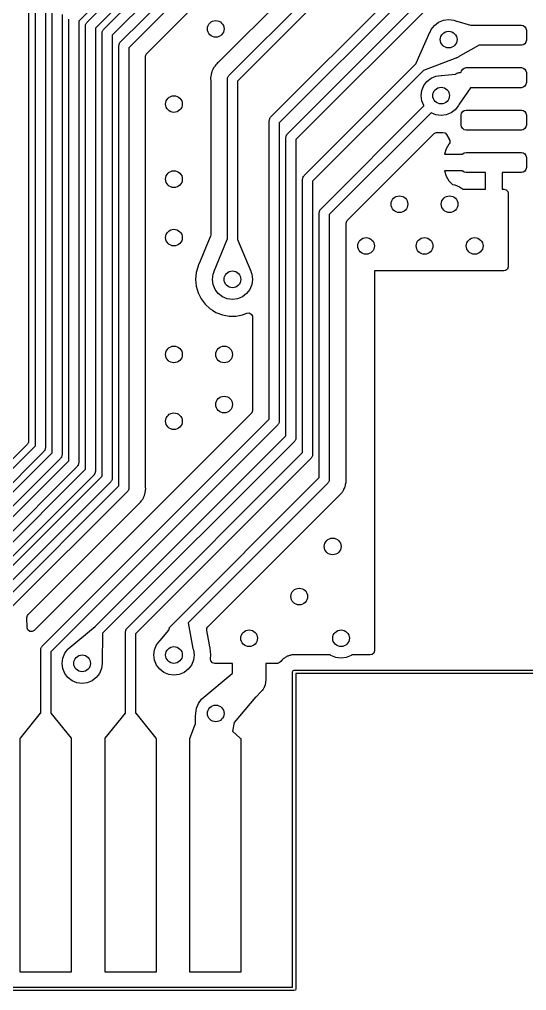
# Model space of a CAD drawing. Extents: x 90 to 175, y -109.5 to -35.9.
# Drawn here: x 131.37 to 146.55, y -109.55 to -80.47 of the extents above; entities that cross this region are included whole.
import ezdxf

# ---------------------------------------------------------------- set-up
doc = ezdxf.new("R2010")
doc.units = 0
doc.layers.add('BLACK', color=7, linetype='CONTINUOUS')

msp = doc.modelspace()

# ---------------------------------------------------------------- linework, layer by layer
at = {"layer": 'BLACK', "linetype": 'CONTINUOUS'}
for p, q in [((142.106066, -71.566854), (133.15, -80.52292)), ((133.393934, -80.561828), (142.35, -71.605762)), ((142.606066, -71.77396), (133.65, -80.730026)), ((133.893934, -80.768934), (143.1, -71.562868)), ((143.356066, -71.731066), (134.15, -80.937132)), ((134.393934, -81.143934), (143.318613, -72.219254)), ((143.53161, -72.430521), (134.65, -81.312132)), ((135.186814, -81.483131), (143.788716, -72.881228)), ((143.409337, -75.670715), (137.350483, -81.729569)), ((137.643934, -82.143934), (144.033934, -75.753934)), ((144.202132, -76.01), (137.9, -82.312132)), ((138.893934, -83.393934), (143.107475, -79.180392)), ((143.320862, -79.391269), (139.15, -83.562132)), ((139.393934, -83.893934), (143.723934, -79.563934)), ((131.65, -79.901602), (131.65, -93.092796)), ((143.892132, -79.82), (139.65, -84.062132)), ((131.85, -93.23777), (131.85, -80.046576)), ((132.15, -80.108708), (132.15, -93.299902)), ((132.35, -93.444876), (132.35, -80.253682)), ((132.65, -80.315814), (132.65, -93.507008)), ((132.85, -93.687868), (132.85, -80.460788)), ((133.15, -80.52292), (133.15, -93.75)), ((133.38406, -80.578929), (133.393934, -80.561828)), ((143.797887, -80.646964), (143.922151, -80.551613)), ((143.922151, -80.551613), (144.06686, -80.491673)), ((144.06686, -80.491673), (144.222151, -80.471228)), ((144.222151, -80.471228), (144.377442, -80.491673)), ((144.377442, -80.491673), (144.451824, -80.522482)), ((144.451824, -80.522482), (144.454088, -80.520226)), ((144.454088, -80.520226), (144.461798, -80.519803)), ((144.461798, -80.519803), (144.877399, -80.64)), ((133.35, -80.667894), (133.355111, -80.648819)), ((133.35, -93.937868), (133.35, -80.667894)), ((133.355111, -80.629071), (133.364984, -80.611968)), ((133.355111, -80.648819), (133.355111, -80.629071)), ((133.364984, -80.611968), (133.370096, -80.592894)), ((133.370096, -80.592894), (133.38406, -80.578929)), ((133.65, -80.730026), (133.65, -94)), ((133.855111, -80.836177), (133.864984, -80.819074)), ((133.855111, -80.855925), (133.855111, -80.836177)), ((133.864984, -80.819074), (133.870096, -80.8)), ((133.870096, -80.8), (133.88406, -80.786035)), ((133.88406, -80.786035), (133.893934, -80.768934)), ((143.253417, -81.780357), (143.663213, -80.852059)), ((143.663213, -80.852059), (143.669688, -80.845876)), ((143.669688, -80.845876), (143.671607, -80.845896)), ((143.671607, -80.845896), (143.702536, -80.771228)), ((143.702536, -80.771228), (143.797887, -80.646964)), ((144.877399, -80.64), (146.3975, -80.64)), ((146.3975, -80.64), (146.454903, -80.651418)), ((146.454903, -80.651418), (146.503566, -80.683934)), ((146.503566, -80.683934), (146.536082, -80.732597)), ((146.536082, -80.732597), (146.5475, -80.79)), ((146.5475, -80.79), (146.5475, -81.09)), ((133.85, -80.875), (133.855111, -80.855925)), ((133.85, -94.144974), (133.85, -80.875)), ((134.15, -80.937132), (134.15, -94.207106)), ((134.38406, -81.161035), (134.393934, -81.143934)), ((146.5475, -81.09), (146.536082, -81.147403)), ((134.35, -81.25), (134.355111, -81.230925)), ((134.35, -94.437868), (134.35, -81.25)), ((134.355111, -81.211177), (134.364984, -81.194074)), ((134.355111, -81.230925), (134.355111, -81.211177)), ((134.364984, -81.194074), (134.370096, -81.175)), ((134.370096, -81.175), (134.38406, -81.161035)), ((134.65, -81.312132), (134.65, -94.5)), ((145.131569, -81.24), (144.548175, -81.570873)), ((146.3975, -81.24), (145.131569, -81.24)), ((146.454903, -81.228582), (146.3975, -81.24)), ((146.503566, -81.196066), (146.454903, -81.228582)), ((146.536082, -81.147403), (146.503566, -81.196066)), ((135.1505, -81.570807), (135.170185, -81.503768)), ((135.1505, -94.466392), (135.1505, -81.570807)), ((135.170185, -81.503768), (135.186814, -81.483131)), ((144.440489, -81.629819), (143.469382, -81.997144)), ((144.440811, -81.629692), (144.440489, -81.629819)), ((144.447152, -81.62337), (144.440811, -81.629692)), ((144.447154, -81.621907), (144.447152, -81.62337)), ((144.45335, -81.61934), (144.447154, -81.621907)), ((144.454371, -81.620136), (144.45335, -81.61934)), ((144.463258, -81.619035), (144.454371, -81.620136)), ((144.48809, -81.604951), (144.463258, -81.619035)), ((144.522151, -81.590843), (144.48809, -81.604951)), ((144.548175, -81.570873), (144.522151, -81.590843)), ((137.140372, -82.008631), (137.135091, -82.029199)), ((137.163777, -81.966058), (137.140372, -82.00863)), ((137.140372, -82.00863), (137.140372, -82.008631)), ((137.166348, -81.960811), (137.163777, -81.966058)), ((137.185636, -81.916238), (137.166348, -81.960811)), ((137.18564, -81.916232), (137.185636, -81.916238)), ((137.198646, -81.899464), (137.18564, -81.916232)), ((137.209322, -81.883213), (137.198646, -81.899464)), ((137.219552, -81.864606), (137.209322, -81.883213)), ((137.252801, -81.829197), (137.219552, -81.864606)), ((137.256587, -81.824765), (137.252801, -81.829197)), ((137.261078, -81.818977), (137.256587, -81.824765)), ((137.261088, -81.818965), (137.261078, -81.818977)), ((137.271949, -81.808104), (137.261088, -81.818965)), ((137.282809, -81.797244), (137.271949, -81.808104)), ((137.307434, -81.771021), (137.282809, -81.797244)), ((137.332059, -81.744798), (137.307434, -81.771021)), ((137.338065, -81.73983), (137.332059, -81.744798)), ((137.350483, -81.729569), (137.33791, -81.739643)), ((137.33791, -81.739643), (137.338065, -81.73983)), ((139.893934, -85.143934), (143.252528, -81.785339)), ((143.46512, -81.997011), (140.15, -85.312132)), ((143.252421, -81.785079), (143.253417, -81.780357)), ((143.252528, -81.785339), (143.252421, -81.785079)), ((143.469382, -81.997144), (143.46512, -81.997011)), ((144.600862, -82.043093), (144.608918, -82.002597)), ((144.608918, -82.002597), (144.641434, -81.953934)), ((144.641434, -81.953934), (144.690097, -81.921418)), ((144.690097, -81.921418), (144.7475, -81.91)), ((144.7475, -81.91), (146.3975, -81.91)), ((146.3975, -81.91), (146.454903, -81.921418)), ((146.454903, -81.921418), (146.503566, -81.953934)), ((146.503566, -81.953934), (146.536082, -82.002597)), ((146.536082, -82.002597), (146.5475, -82.06)), ((137.095929, -82.221351), (137.094653, -82.229405)), ((137.094653, -82.229405), (137.097191, -82.256255)), ((137.097973, -82.208444), (137.095929, -82.221351)), ((137.097191, -82.256255), (137.099225, -82.277767)), ((137.0995, -82.189044), (137.097973, -82.208444)), ((137.099225, -82.277767), (137.0995, -82.283606)), ((137.111581, -82.12077), (137.0995, -82.167818)), ((137.0995, -82.167818), (137.0995, -82.189044)), ((137.0995, -82.283606), (137.0995, -86.912097)), ((137.112766, -82.115047), (137.111581, -82.12077)), ((137.120364, -82.067073), (137.112766, -82.115047)), ((137.128791, -82.047601), (137.120364, -82.067073)), ((137.135091, -82.029199), (137.128791, -82.047601)), ((137.6, -82.25), (137.605111, -82.230925)), ((137.6, -87.054212), (137.6, -82.25)), ((137.605111, -82.211177), (137.614984, -82.194074)), ((137.605111, -82.230925), (137.605111, -82.211177)), ((137.614984, -82.194074), (137.620096, -82.175)), ((137.620096, -82.175), (137.63406, -82.161035)), ((137.63406, -82.161035), (137.643934, -82.143934)), ((143.571811, -82.322839), (143.696075, -82.227488)), ((143.696075, -82.227488), (143.840784, -82.167548)), ((143.840784, -82.167548), (143.996075, -82.147103)), ((143.996075, -82.147103), (144.002787, -82.147986)), ((144.002787, -82.147986), (144.006717, -82.146154)), ((144.006717, -82.146154), (144.421885, -82.10916)), ((144.421885, -82.10916), (144.427112, -82.103934)), ((144.427112, -82.103934), (144.444213, -82.09406)), ((144.444213, -82.09406), (144.458178, -82.080096)), ((144.458178, -82.080096), (144.477252, -82.074984)), ((144.477252, -82.074984), (144.494355, -82.065111)), ((144.494355, -82.065111), (144.514103, -82.065111)), ((144.514103, -82.065111), (144.533178, -82.06)), ((144.533178, -82.06), (144.573337, -82.06)), ((144.573337, -82.06), (144.597337, -82.043847)), ((144.597337, -82.043847), (144.600862, -82.043093)), ((146.5475, -82.06), (146.5475, -82.36)), ((137.9, -82.312132), (137.9, -87.053231)), ((143.396075, -82.747103), (143.41652, -82.591812)), ((143.41652, -82.591812), (143.47646, -82.447103)), ((143.47646, -82.447103), (143.571811, -82.322839)), ((144.871317, -82.51), (144.532119, -83.007438)), ((146.3975, -82.51), (144.871317, -82.51)), ((146.454903, -82.498582), (146.3975, -82.51)), ((146.503566, -82.466066), (146.454903, -82.498582)), ((146.536082, -82.417403), (146.503566, -82.466066)), ((146.5475, -82.36), (146.536082, -82.417403)), ((143.41652, -82.902394), (143.396075, -82.747103)), ((140.393934, -86.143934), (143.48267, -83.055197)), ((143.47646, -83.047103), (143.41652, -82.902394)), ((143.48267, -83.055197), (143.47646, -83.047103)), ((144.420339, -83.171367), (144.296075, -83.266718)), ((144.51569, -83.047103), (144.420339, -83.171367)), ((144.532119, -83.007438), (144.51569, -83.047103)), ((144.690097, -83.191418), (144.7475, -83.18)), ((144.7475, -83.18), (146.3975, -83.18)), ((146.3975, -83.18), (146.454903, -83.191418)), ((138.855111, -83.461177), (138.864984, -83.444074)), ((138.855111, -83.480925), (138.855111, -83.461177)), ((138.864984, -83.444074), (138.870096, -83.425)), ((138.870096, -83.425), (138.88406, -83.411035)), ((138.88406, -83.411035), (138.893934, -83.393934)), ((143.6957, -83.266431), (140.65, -86.312132)), ((143.696075, -83.266718), (143.6957, -83.266431)), ((143.840784, -83.326658), (143.696075, -83.266718)), ((143.996075, -83.347103), (143.840784, -83.326658)), ((144.151366, -83.326658), (143.996075, -83.347103)), ((144.296075, -83.266718), (144.151366, -83.326658)), ((144.5975, -83.33), (144.608918, -83.272597)), ((144.5975, -83.63), (144.5975, -83.33)), ((144.608918, -83.272597), (144.641434, -83.223934)), ((144.641434, -83.223934), (144.690097, -83.191418)), ((146.454903, -83.191418), (146.503566, -83.223934)), ((146.503566, -83.223934), (146.536082, -83.272597)), ((146.536082, -83.272597), (146.5475, -83.33)), ((146.5475, -83.33), (146.5475, -83.63)), ((138.85, -83.5), (138.855111, -83.480925)), ((138.85, -92.437868), (138.85, -83.5)), ((139.15, -83.562132), (139.15, -92.5)), ((144.608918, -83.687403), (144.5975, -83.63)), ((144.641434, -83.736066), (144.608918, -83.687403)), ((144.690097, -83.768582), (144.641434, -83.736066)), ((146.503566, -83.736066), (146.454903, -83.768582)), ((146.536082, -83.687403), (146.503566, -83.736066)), ((146.5475, -83.63), (146.536082, -83.687403)), ((139.35, -84), (139.355111, -83.980925)), ((139.35, -92.937868), (139.35, -84)), ((139.355111, -83.961177), (139.364984, -83.944074)), ((139.355111, -83.980925), (139.355111, -83.961177)), ((139.364984, -83.944074), (139.370096, -83.925)), ((139.370096, -83.925), (139.38406, -83.911035)), ((139.38406, -83.911035), (139.393934, -83.893934)), ((142.669943, -85.000001), (143.787427, -83.882517)), ((143.787427, -83.882517), (143.848748, -83.849034)), ((143.848748, -83.849034), (143.888264, -83.848456)), ((143.888264, -83.848456), (143.888393, -83.847074)), ((143.888393, -83.847074), (143.894097, -83.847602)), ((143.894097, -83.847602), (143.894099, -83.847603)), ((143.894099, -83.847603), (143.894101, -83.847603)), ((143.894101, -83.847603), (144.049719, -83.847603)), ((144.049719, -83.847603), (144.116758, -83.867288)), ((144.116758, -83.867288), (144.156451, -83.908482)), ((144.156451, -83.908482), (144.229417, -84.031862)), ((144.229417, -84.031862), (144.234202, -84.038031)), ((144.234202, -84.038031), (144.231869, -84.03984)), ((144.231869, -84.03984), (144.25871, -84.088995)), ((144.7475, -83.78), (144.690097, -83.768582)), ((146.3975, -83.78), (144.7475, -83.78)), ((146.454903, -83.768582), (146.3975, -83.78)), ((139.65, -84.062132), (139.65, -93)), ((144.146218, -84.339801), (144.100399, -84.497513)), ((144.229813, -84.198449), (144.146218, -84.339801)), ((144.234597, -84.192283), (144.229813, -84.198449)), ((144.253726, -84.158687), (144.23297, -84.191021)), ((144.23297, -84.191021), (144.234597, -84.192283)), ((144.25871, -84.088995), (144.253726, -84.158687)), ((144.100399, -84.497513), (144.100204, -84.499998)), ((144.100204, -84.499998), (144.100205, -84.5)), ((144.100205, -84.5), (144.637381, -84.5)), ((144.637381, -84.5), (144.641434, -84.493934)), ((144.641434, -84.493934), (144.690097, -84.461418)), ((144.690097, -84.461418), (144.7475, -84.45)), ((144.7475, -84.45), (146.3975, -84.45)), ((146.3975, -84.45), (146.454903, -84.461418)), ((146.454903, -84.461418), (146.503566, -84.493934)), ((146.503566, -84.493934), (146.536082, -84.542597)), ((146.536082, -84.542597), (146.5475, -84.6)), ((146.5475, -84.6), (146.5475, -84.9)), ((146.5475, -84.9), (146.536082, -84.957403)), ((139.855111, -85.211177), (139.864984, -85.194074)), ((139.855111, -85.230925), (139.855111, -85.211177)), ((139.864984, -85.194074), (139.870096, -85.175)), ((139.870096, -85.175), (139.88406, -85.161035)), ((139.88406, -85.161035), (139.893934, -85.143934)), ((141.186814, -86.483131), (142.669943, -85.000001)), ((144.100205, -85), (144.100204, -85.000001)), ((144.100204, -85.000001), (144.100399, -85.002486)), ((144.637381, -85), (144.100205, -85)), ((144.100399, -85.002486), (144.146218, -85.160198)), ((144.146218, -85.160198), (144.229814, -85.301552)), ((144.641434, -85.006066), (144.637381, -85)), ((144.690097, -85.038582), (144.641434, -85.006066)), ((144.7475, -85.05), (144.690097, -85.038582)), ((145.3225, -85.05), (144.7475, -85.05)), ((145.3225, -85.55), (145.3225, -85.05)), ((146.3975, -85.05), (145.8225, -85.05)), ((145.8225, -85.05), (145.8225, -85.55)), ((146.454903, -85.038582), (146.3975, -85.05)), ((146.503566, -85.006066), (146.454903, -85.038582)), ((146.536082, -84.957403), (146.503566, -85.006066)), ((139.85, -85.25), (139.855111, -85.230925)), ((139.85, -93.437868), (139.85, -85.25)), ((140.15, -85.312132), (140.15, -93.5)), ((144.229814, -85.301552), (144.229821, -85.301561)), ((144.229821, -85.301561), (144.340125, -85.411865)), ((144.340125, -85.411865), (144.405291, -85.420445)), ((144.405291, -85.420445), (144.55, -85.480385)), ((144.55, -85.480385), (144.632031, -85.54333)), ((144.632031, -85.54333), (144.645004, -85.547099)), ((144.645004, -85.547099), (144.64501, -85.5471)), ((144.64501, -85.5471), (144.681856, -85.55)), ((144.681856, -85.55), (145.3225, -85.55)), ((145.8225, -85.55), (145.876, -85.55)), ((145.876, -85.55), (145.943039, -85.569685)), ((145.943039, -85.569685), (145.988794, -85.622489)), ((145.988794, -85.622489), (146, -85.674)), ((146, -85.674), (146, -87.876)), ((140.35, -86.25), (140.355111, -86.230925)), ((140.35, -94.187868), (140.35, -86.25)), ((140.355111, -86.211177), (140.364984, -86.194074)), ((140.355111, -86.230925), (140.355111, -86.211177)), ((140.364984, -86.194074), (140.370096, -86.175)), ((140.370096, -86.175), (140.38406, -86.161035)), ((140.38406, -86.161035), (140.393934, -86.143934)), ((140.65, -86.312132), (140.65, -94.25)), ((141.1505, -86.570807), (141.170185, -86.503768)), ((141.1505, -87.246202), (141.1505, -86.570807)), ((141.170185, -86.503768), (141.186814, -86.483131)), ((137.089962, -86.959789), (137.031229, -87.10075)), ((137.0995, -86.912097), (137.089962, -86.959789)), ((137.031229, -87.10075), (136.780258, -87.703083)), ((137.200174, -88.009584), (137.597, -87.0572)), ((137.597, -87.0572), (137.6, -87.054212)), ((137.9, -87.053231), (137.900473, -87.053427)), ((137.900473, -87.053427), (137.903, -87.0572)), ((137.903, -87.0572), (138.299825, -88.009584)), ((141.15, -87.25), (141.1505, -87.246202)), ((141.1505, -87.253797), (141.15, -87.25)), ((141.1505, -94.216392), (141.1505, -87.253797)), ((136.733554, -87.815172), (136.725934, -87.836643)), ((136.733555, -87.81517), (136.733554, -87.815172)), ((136.780258, -87.703083), (136.733555, -87.81517)), ((136.663602, -88.046917), (136.644785, -88.249999)), ((136.663603, -88.046915), (136.663602, -88.046917)), ((136.719415, -87.850757), (136.663603, -88.046915)), ((136.719421, -87.85074), (136.719415, -87.850757)), ((136.723005, -87.843544), (136.719421, -87.85074)), ((136.725934, -87.836643), (136.723005, -87.843544)), ((137.15, -88.25), (137.170445, -88.094709)), ((137.170445, -88.094709), (137.201454, -88.019845)), ((137.200158, -88.018545), (137.200172, -88.00959)), ((137.201454, -88.019845), (137.200158, -88.018545)), ((137.200172, -88.00959), (137.200174, -88.009584)), ((138.299844, -88.018539), (138.298544, -88.019843)), ((138.298544, -88.019843), (138.329555, -88.094709)), ((138.299825, -88.009584), (138.299844, -88.018539)), ((138.329555, -88.094709), (138.35, -88.25)), ((145.876, -88), (142, -88)), ((142, -88), (142, -99.3755)), ((145.927511, -87.988794), (145.876, -88)), ((145.980315, -87.943039), (145.927511, -87.988794)), ((146, -87.876), (145.980315, -87.943039)), ((136.644785, -88.249999), (136.644785, -88.25)), ((136.644785, -88.25), (136.663602, -88.453082)), ((137.170445, -88.405291), (137.15, -88.25)), ((137.230385, -88.55), (137.170445, -88.405291)), ((138.329555, -88.405291), (138.269615, -88.55)), ((138.35, -88.25), (138.329555, -88.405291)), ((136.663602, -88.453082), (136.719417, -88.649247)), ((136.719417, -88.649247), (136.719422, -88.64926)), ((136.719422, -88.64926), (136.810327, -88.831821)), ((137.325736, -88.674264), (137.230385, -88.55)), ((137.45, -88.769615), (137.325736, -88.674264)), ((138.174264, -88.674264), (138.05, -88.769615)), ((138.269615, -88.55), (138.174264, -88.674264)), ((136.810327, -88.831821), (136.933237, -88.994581)), ((136.933237, -88.994581), (137.083958, -89.13198)), ((137.594709, -88.829555), (137.45, -88.769615)), ((137.75, -88.85), (137.594709, -88.829555)), ((137.905291, -88.829555), (137.75, -88.85)), ((138.05, -88.769615), (137.905291, -88.829555)), ((137.083958, -89.13198), (137.08396, -89.131982)), ((137.08396, -89.131982), (137.150499, -89.173181)), ((137.150499, -89.173181), (137.257363, -89.239348)), ((137.257363, -89.239348), (137.447544, -89.313024)), ((138.052456, -89.313024), (138.180706, -89.263339)), ((138.180706, -89.263339), (138.25033, -89.257478)), ((138.25033, -89.257478), (138.31207, -89.290188)), ((137.447544, -89.313024), (137.648024, -89.3505)), ((137.648024, -89.3505), (137.648026, -89.3505)), ((137.648026, -89.3505), (137.851974, -89.3505)), ((137.851974, -89.3505), (137.851976, -89.3505)), ((137.851976, -89.3505), (138.052456, -89.313024)), ((138.31207, -89.290188), (138.346325, -89.351085)), ((138.346325, -89.351085), (138.3495, -89.378967)), ((138.3495, -89.378967), (138.3495, -92.179191)), ((138.3495, -92.179191), (138.329815, -92.24623)), ((138.313181, -92.266872), (131.816025, -98.764027)), ((132.053934, -99.233934), (138.85, -92.437868)), ((138.329815, -92.24623), (138.313181, -92.266872)), ((139.106066, -92.606066), (132.31, -99.402132)), ((139.115939, -92.588964), (139.106066, -92.606066)), ((139.129904, -92.575), (139.115939, -92.588964)), ((139.135015, -92.555925), (139.129904, -92.575)), ((139.144889, -92.538823), (139.135015, -92.555925)), ((139.15, -92.5), (139.144889, -92.519074)), ((139.144889, -92.519074), (139.144889, -92.538823)), ((133.645371, -98.642496), (139.35, -92.937868)), ((139.635015, -93.055925), (139.629904, -93.075)), ((139.644889, -93.038823), (139.635015, -93.055925)), ((139.65, -93), (139.644889, -93.019074)), ((139.644889, -93.019074), (139.644889, -93.038823)), ((131.606066, -93.198862), (126.198862, -98.606066)), ((126.23777, -98.85), (131.85, -93.23777)), ((131.615939, -93.18176), (131.606066, -93.198862)), ((131.629904, -93.167796), (131.615939, -93.18176)), ((131.635015, -93.148721), (131.629904, -93.167796)), ((131.644889, -93.131619), (131.635015, -93.148721)), ((131.65, -93.092796), (131.644889, -93.11187)), ((131.644889, -93.11187), (131.644889, -93.131619)), ((132.135015, -93.355827), (132.129904, -93.374902)), ((132.144889, -93.338725), (132.135015, -93.355827)), ((132.15, -93.299902), (132.144889, -93.318976)), ((132.144889, -93.318976), (132.144889, -93.338725)), ((139.606066, -93.106066), (133.862288, -98.849843)), ((139.615939, -93.088964), (139.606066, -93.106066)), ((139.629904, -93.075), (139.615939, -93.088964)), ((132.106066, -93.405968), (126.405968, -99.106066)), ((126.472446, -99.322429), (132.35, -93.444876)), ((132.606066, -93.613074), (126.683071, -99.536068)), ((132.115939, -93.388866), (132.106066, -93.405968)), ((132.129904, -93.374902), (132.115939, -93.388866)), ((132.615939, -93.595972), (132.606066, -93.613074)), ((132.629904, -93.582008), (132.615939, -93.595972)), ((132.635015, -93.562933), (132.629904, -93.582008)), ((132.644889, -93.545831), (132.635015, -93.562933)), ((132.65, -93.507008), (132.644889, -93.526082)), ((132.644889, -93.526082), (132.644889, -93.545831)), ((134.643934, -98.643934), (139.85, -93.437868)), ((140.106066, -93.606066), (134.856066, -98.856066)), ((140.115939, -93.588964), (140.106066, -93.606066)), ((140.129904, -93.575), (140.115939, -93.588964)), ((140.135015, -93.555925), (140.129904, -93.575)), ((140.144889, -93.538823), (140.135015, -93.555925)), ((140.15, -93.5), (140.144889, -93.519074)), ((140.144889, -93.519074), (140.144889, -93.538823)), ((126.973934, -99.563934), (132.85, -93.687868)), ((133.106066, -93.856066), (127.23, -99.732132)), ((128.488119, -98.799748), (133.35, -93.937868)), ((133.115939, -93.838964), (133.106066, -93.856066)), ((133.129904, -93.825), (133.115939, -93.838964)), ((133.135015, -93.805925), (133.129904, -93.825)), ((133.144889, -93.788823), (133.135015, -93.805925)), ((133.15, -93.75), (133.144889, -93.769074)), ((133.144889, -93.769074), (133.144889, -93.788823)), ((133.606066, -94.106066), (128.706578, -99.005553)), ((129.413934, -98.58104), (133.85, -94.144974)), ((133.615939, -94.088964), (133.606066, -94.106066)), ((133.629904, -94.075), (133.615939, -94.088964)), ((133.635015, -94.055925), (133.629904, -94.075)), ((133.644889, -94.038823), (133.635015, -94.055925)), ((133.65, -94), (133.644889, -94.019074)), ((133.644889, -94.019074), (133.644889, -94.038823)), ((134.15, -94.207106), (134.144889, -94.22618)), ((134.144889, -94.22618), (134.144889, -94.245929)), ((135.893934, -98.643934), (140.35, -94.187868)), ((141.150775, -94.22223), (141.1505, -94.216392)), ((141.155347, -94.270595), (141.150775, -94.22223)), ((134.106066, -94.313172), (129.67, -98.749238)), ((130.862834, -97.925033), (134.35, -94.437868)), ((134.115939, -94.29607), (134.106066, -94.313172)), ((134.129904, -94.282106), (134.115939, -94.29607)), ((134.135015, -94.263031), (134.129904, -94.282106)), ((134.144889, -94.245929), (134.135015, -94.263031)), ((134.65, -94.5), (134.644889, -94.519074)), ((134.644889, -94.519074), (134.644889, -94.538823)), ((135.150775, -94.47223), (135.1505, -94.466392)), ((135.155347, -94.520595), (135.150775, -94.47223)), ((135.152827, -94.536503), (135.155347, -94.520595)), ((140.606066, -94.356066), (136.423458, -98.538673)), ((140.615939, -94.338964), (140.606066, -94.356066)), ((140.629904, -94.325), (140.615939, -94.338964)), ((140.635015, -94.305925), (140.629904, -94.325)), ((140.644889, -94.288823), (140.635015, -94.305925)), ((140.65, -94.25), (140.644889, -94.269074)), ((140.644889, -94.269074), (140.644889, -94.288823)), ((141.086207, -94.533965), (141.109627, -94.491368)), ((141.109627, -94.491368), (141.114907, -94.470802)), ((141.114907, -94.470802), (141.121209, -94.452395)), ((141.121209, -94.452395), (141.129635, -94.432926)), ((141.129635, -94.432926), (141.137233, -94.384948)), ((141.137233, -94.384948), (141.138411, -94.379253)), ((141.138411, -94.379253), (141.1505, -94.332177)), ((141.1505, -94.310955), (141.152027, -94.291555)), ((141.1505, -94.332177), (141.1505, -94.310955)), ((141.152027, -94.291555), (141.155347, -94.270595)), ((134.606066, -94.606066), (131.080517, -98.131614)), ((134.615939, -94.588964), (134.606066, -94.606066)), ((134.629904, -94.575), (134.615939, -94.588964)), ((134.635015, -94.555925), (134.629904, -94.575)), ((134.644889, -94.538823), (134.635015, -94.555925)), ((135.064362, -94.833764), (135.083663, -94.789159)), ((135.083663, -94.789159), (135.086207, -94.783965)), ((135.086207, -94.783965), (135.109627, -94.741368)), ((135.109627, -94.741368), (135.114907, -94.720802)), ((135.114907, -94.720802), (135.121209, -94.702395)), ((135.121209, -94.702395), (135.129635, -94.682926)), ((135.129635, -94.682926), (135.137233, -94.634948)), ((135.137233, -94.634948), (135.138411, -94.629253)), ((135.138411, -94.629253), (135.1505, -94.582177)), ((135.1505, -94.560955), (135.152027, -94.541555)), ((135.1505, -94.582177), (135.1505, -94.560955)), ((135.152027, -94.541555), (135.152827, -94.536503)), ((137.014065, -98.655879), (140.899513, -94.770431)), ((140.899513, -94.770431), (140.912079, -94.760365)), ((140.911925, -94.760178), (140.917937, -94.755204)), ((140.912079, -94.760365), (140.911925, -94.760178)), ((140.917937, -94.755203), (140.91794, -94.755202)), ((140.917937, -94.755204), (140.917937, -94.755203)), ((140.91794, -94.755202), (140.96719, -94.702755)), ((140.96719, -94.702755), (140.988911, -94.681035)), ((140.988911, -94.681035), (140.993401, -94.675245)), ((140.993401, -94.675245), (140.997183, -94.670815)), ((140.997183, -94.670815), (141.030448, -94.635393)), ((141.030448, -94.635393), (141.040674, -94.61679)), ((141.040674, -94.61679), (141.051353, -94.600533)), ((141.051353, -94.600533), (141.064362, -94.583764)), ((141.064362, -94.583764), (141.083663, -94.539159)), ((141.083663, -94.539159), (141.086207, -94.533965)), ((131.63146, -98.288484), (134.899513, -95.020431)), ((134.899513, -95.020431), (134.912079, -95.010365)), ((134.911925, -95.010178), (134.917937, -95.005204)), ((134.912079, -95.010365), (134.911925, -95.010178)), ((134.917937, -95.005203), (134.91794, -95.005202)), ((134.917937, -95.005204), (134.917937, -95.005203)), ((134.91794, -95.005202), (134.96719, -94.952755)), ((134.96719, -94.952755), (134.988911, -94.931035)), ((134.988911, -94.931035), (134.993401, -94.925245)), ((134.993401, -94.925245), (134.997183, -94.920815)), ((134.997183, -94.920815), (135.030448, -94.885393)), ((135.030448, -94.885393), (135.040674, -94.86679)), ((135.040674, -94.86679), (135.051353, -94.850533)), ((135.051353, -94.850533), (135.064362, -94.833764)), ((131.612825, -98.312348), (131.63146, -98.288484)), ((131.595203, -98.379956), (131.612825, -98.312348)), ((131.604404, -98.680189), (131.595203, -98.379956)), ((136.423458, -98.538673), (136.424919, -98.541457)), ((136.424919, -98.541457), (136.565388, -99.310508)), ((131.60466, -98.685192), (131.604404, -98.680189)), ((131.629077, -98.750656), (131.60466, -98.685192)), ((131.68501, -98.792528), (131.629077, -98.750656)), ((131.754702, -98.797512), (131.68501, -98.792528)), ((131.816025, -98.764027), (131.754702, -98.797512)), ((132.835546, -99.317546), (133.643398, -98.643113)), ((133.643398, -98.643113), (133.645371, -98.642496)), ((133.863663, -98.853342), (133.850175, -99.738491)), ((133.862288, -98.849843), (133.863664, -98.853164)), ((133.863664, -98.853164), (133.863663, -98.853342)), ((134.55, -98.8), (134.555111, -98.780925)), ((134.55, -101.240447), (134.55, -98.8)), ((134.555111, -98.761177), (134.564984, -98.744074)), ((134.555111, -98.780925), (134.555111, -98.761177)), ((134.564984, -98.744074), (134.570096, -98.725)), ((134.570096, -98.725), (134.58406, -98.711035)), ((134.58406, -98.711035), (134.593934, -98.693934)), ((134.593934, -98.693934), (134.643934, -98.643934)), ((134.856066, -98.856066), (134.85, -98.862132)), ((134.85, -98.862132), (134.85, -101.240323)), ((135.582698, -99.06753), (135.85, -98.752511)), ((135.85, -98.75), (135.855111, -98.730925)), ((135.85, -98.752511), (135.85, -98.75)), ((135.855111, -98.711177), (135.864984, -98.694074)), ((135.855111, -98.730925), (135.855111, -98.711177)), ((135.864984, -98.694074), (135.870096, -98.675)), ((135.870096, -98.675), (135.88406, -98.661035)), ((135.88406, -98.661035), (135.893934, -98.643934)), ((136.979766, -98.765837), (136.987085, -98.696353)), ((137.058972, -99.19948), (136.979766, -98.765837)), ((136.987085, -98.696353), (137.014065, -98.655879)), ((135.480385, -99.2), (135.575736, -99.075736)), ((135.575736, -99.075736), (135.581229, -99.07152)), ((135.581229, -99.07152), (135.582698, -99.06753)), ((132.01, -99.34), (132.015111, -99.320925)), ((132.01, -101.240447), (132.01, -99.34)), ((132.015111, -99.301177), (132.024984, -99.284074)), ((132.015111, -99.320925), (132.015111, -99.301177)), ((132.024984, -99.284074), (132.030096, -99.265)), ((132.030096, -99.265), (132.04406, -99.251035)), ((132.04406, -99.251035), (132.053934, -99.233934)), ((132.31, -99.402132), (132.31, -101.240323)), ((132.670445, -99.594709), (132.730385, -99.45)), ((132.730385, -99.45), (132.825736, -99.325736)), ((132.825736, -99.325736), (132.834447, -99.319051)), ((132.834447, -99.319051), (132.834785, -99.318241)), ((132.834785, -99.318241), (132.835546, -99.317546)), ((135.4, -99.5), (135.420445, -99.344709)), ((135.420445, -99.344709), (135.480385, -99.2)), ((136.565388, -99.310508), (136.579555, -99.344709)), ((136.579555, -99.344709), (136.6, -99.5)), ((137.060325, -99.205285), (137.058972, -99.19948)), ((137.086397, -99.296917), (137.060325, -99.205285)), ((137.086397, -99.296918), (137.086397, -99.296917)), ((137.105215, -99.499999), (137.086397, -99.296918)), ((141.980315, -99.442539), (141.927511, -99.488294)), ((142, -99.3755), (141.980315, -99.442539)), ((132.65, -99.75), (132.670445, -99.594709)), ((132.670445, -99.905291), (132.65, -99.75)), ((133.85, -99.75), (133.829555, -99.905291)), ((133.850175, -99.738491), (133.848879, -99.741488)), ((133.848879, -99.741488), (133.85, -99.75)), ((135.420445, -99.655291), (135.4, -99.5)), ((135.480385, -99.8), (135.420445, -99.655291)), ((136.579555, -99.655291), (136.519615, -99.8)), ((136.6, -99.5), (136.579555, -99.655291)), ((137.0946, -99.614559), (137.105215, -99.500001)), ((137.105277, -99.677511), (137.0946, -99.614559)), ((137.105215, -99.500001), (137.105215, -99.499999)), ((137.151032, -99.730315), (137.105277, -99.677511)), ((137.218071, -99.75), (137.151032, -99.730315)), ((137.75, -99.75), (137.218071, -99.75)), ((137.75, -100.042893), (137.75, -99.75)), ((139.097741, -99.75), (138.75, -99.75)), ((138.75, -99.75), (138.75, -100.25)), ((139.132714, -99.744966), (139.097741, -99.75)), ((139.191478, -99.707173), (139.132714, -99.744966)), ((139.19252, -99.705972), (139.191478, -99.707173)), ((139.203095, -99.69184), (139.19252, -99.705972)), ((139.217853, -99.668876), (139.203095, -99.69184)), ((139.217857, -99.668871), (139.217853, -99.668876)), ((139.238489, -99.650993), (139.217857, -99.668871)), ((139.250993, -99.638489), (139.238489, -99.650993)), ((139.268871, -99.617857), (139.250993, -99.638489)), ((139.268876, -99.617853), (139.268871, -99.617857)), ((139.29184, -99.603095), (139.268876, -99.617853)), ((139.306, -99.592495), (139.29184, -99.603095)), ((139.326625, -99.574623), (139.306, -99.592495)), ((139.326628, -99.574621), (139.326625, -99.574623)), ((139.351461, -99.56328), (139.326628, -99.574621)), ((139.366982, -99.554805), (139.351461, -99.56328)), ((139.389945, -99.540048), (139.366982, -99.554805)), ((139.389947, -99.540047), (139.389945, -99.540047)), ((139.389945, -99.540047), (139.389945, -99.540048)), ((139.403171, -99.536163), (139.389947, -99.540047)), ((139.416141, -99.532355), (139.403171, -99.536163)), ((139.43271, -99.526175), (139.416141, -99.532355)), ((139.457541, -99.514835), (139.43271, -99.526175)), ((139.457544, -99.514834), (139.457541, -99.514835)), ((139.484568, -99.510948), (139.457544, -99.514834)), ((139.501842, -99.50719), (139.484568, -99.510948)), ((139.528034, -99.499501), (139.501842, -99.50719)), ((139.528036, -99.4995), (139.528034, -99.499501)), ((139.528039, -99.4995), (139.528036, -99.4995)), ((139.671961, -99.4995), (139.528039, -99.4995)), ((140.673786, -99.4995), (139.671961, -99.4995)), ((140.7, -99.519615), (140.673786, -99.4995)), ((140.844709, -99.579555), (140.7, -99.519615)), ((141, -99.6), (140.844709, -99.579555)), ((141.155291, -99.579555), (141, -99.6)), ((141.3, -99.519615), (141.155291, -99.579555)), ((141.326214, -99.4995), (141.3, -99.519615)), ((141.876, -99.4995), (141.326214, -99.4995)), ((141.927511, -99.488294), (141.876, -99.4995)), ((132.730385, -100.05), (132.670445, -99.905291)), ((133.829555, -99.905291), (133.769615, -100.05)), ((135.575736, -99.924264), (135.480385, -99.8)), ((135.7, -100.019615), (135.575736, -99.924264)), ((135.844709, -100.079555), (135.7, -100.019615)), ((136.3, -100.019615), (136.155291, -100.079555)), ((136.424264, -99.924264), (136.3, -100.019615)), ((136.519615, -99.8), (136.424264, -99.924264)), ((137.738616, -100.054276), (137.75, -100.042893)), ((139.55, -100), (139.564645, -99.964645)), ((139.55, -109.45), (139.55, -100)), ((139.564645, -99.964645), (139.6, -99.95)), ((139.6, -99.95), (159.4, -99.95)), ((132.825736, -100.174264), (132.730385, -100.05)), ((132.95, -100.269615), (132.825736, -100.174264)), ((133.094709, -100.329555), (132.95, -100.269615)), ((133.25, -100.35), (133.094709, -100.329555)), ((133.405291, -100.329555), (133.25, -100.35)), ((133.55, -100.269615), (133.405291, -100.329555)), ((133.674264, -100.174264), (133.55, -100.269615)), ((133.769615, -100.05), (133.674264, -100.174264)), ((136, -100.1), (135.844709, -100.079555)), ((136.155291, -100.079555), (136, -100.1)), ((136.835415, -100.817545), (137.736757, -100.054871)), ((137.736757, -100.054871), (137.738616, -100.054276)), ((138.742389, -100.302929), (138.738574, -100.356283)), ((138.75, -100.25), (138.742389, -100.302929)), ((159.35, -100.05), (139.65, -100.05)), ((139.65, -100.05), (139.65, -109.5)), ((138.603554, -100.603553), (138.445857, -100.761249)), ((138.635603, -100.560738), (138.603554, -100.603553)), ((138.670627, -100.52032), (138.635603, -100.560738)), ((138.678084, -100.503991), (138.670627, -100.52032)), ((138.688839, -100.489624), (138.678084, -100.503991)), ((138.70753, -100.439512), (138.688839, -100.489624)), ((138.729746, -100.390866), (138.70753, -100.439512)), ((138.732299, -100.373104), (138.729746, -100.390866)), ((138.738574, -100.356283), (138.732299, -100.373104)), ((136.730385, -100.95), (136.825736, -100.825736)), ((136.825736, -100.825736), (136.834322, -100.819146)), ((136.834322, -100.819146), (136.834725, -100.818181)), ((136.834725, -100.818181), (136.835415, -100.817545)), ((138.445127, -100.763244), (137.801091, -101.524375)), ((138.445857, -100.761249), (138.445127, -100.763244)), ((136.65, -101.25), (136.670445, -101.094709)), ((136.670445, -101.094709), (136.730385, -100.95)), ((131.401493, -101.99565), (132.006487, -101.242373)), ((132.006487, -101.242373), (132.01, -101.240447)), ((132.31, -101.240323), (132.312664, -101.241427)), ((132.312664, -101.241427), (132.313513, -101.242374)), ((132.313513, -101.242374), (132.918501, -101.995644)), ((133.941493, -101.99565), (134.546487, -101.242373)), ((134.546487, -101.242373), (134.55, -101.240447)), ((134.85, -101.240323), (134.852664, -101.241427)), ((134.852664, -101.241427), (134.853513, -101.242374)), ((134.853513, -101.242374), (135.458501, -101.995644)), ((136.64, -101.36), (136.647611, -101.307061)), ((136.64, -101.556815), (136.64, -101.36)), ((136.647611, -101.307061), (136.649771, -101.276862)), ((136.649771, -101.276862), (136.649883, -101.263729)), ((136.649883, -101.263729), (136.649901, -101.261579)), ((136.649901, -101.261579), (136.65106, -101.258847)), ((136.651096, -101.258331), (136.65, -101.25)), ((136.65106, -101.258847), (136.651096, -101.258331)), ((136.479165, -101.996812), (136.614238, -101.627293)), ((136.614238, -101.627293), (136.64, -101.556815)), ((137.801091, -101.524375), (137.754491, -101.785806)), ((137.754491, -101.785806), (137.985516, -101.99547)), ((131.398, -109), (131.398, -102)), ((131.398, -102), (131.400172, -102)), ((131.400172, -102), (131.400777, -101.996646)), ((131.400777, -101.996646), (131.401493, -101.99565)), ((132.918501, -101.995644), (132.919772, -102)), ((132.919772, -102), (132.922, -102)), ((132.922, -102), (132.922, -109)), ((133.938, -109), (133.938, -102)), ((133.938, -102), (133.940172, -102)), ((133.940172, -102), (133.940777, -101.996646)), ((133.940777, -101.996646), (133.941493, -101.99565)), ((135.458501, -101.995644), (135.459772, -102)), ((135.459772, -102), (135.462, -102)), ((135.462, -102), (135.462, -109)), ((136.478, -109), (136.478, -102)), ((136.478, -102), (136.478947, -102)), ((136.478947, -102), (136.479165, -101.996812)), ((137.985516, -101.99547), (137.987655, -102)), ((137.987655, -102), (138.002, -102)), ((138.002, -102), (138.002, -109)), ((132.922, -109), (131.398, -109)), ((135.462, -109), (133.938, -109)), ((138.002, -109), (136.478, -109)), ((139.6, -109.55), (119.5, -109.55)), ((119.55, -109.45), (139.55, -109.45)), ((139.635355, -109.535355), (139.6, -109.55)), ((139.65, -109.5), (139.635355, -109.535355))]:
    msp.add_line(p, q, dxfattribs=at)
at = {"layer": 'BLACK'}
for centre in [(137.25, -80.75), (144.222151, -81.071228), (143.996075, -82.747103), (136, -83), (136, -85.25), (142.75, -86), (144.25, -86), (136, -87), (141.75, -87.25), (143.5, -87.25), (145, -87.25), (137.75, -88.25), (136, -90.5), (137.5, -90.5), (137.5, -92), (136, -92.5), (140.75, -96.25), (139.75, -97.75), (138.25, -99), (141, -99), (136, -99.5), (133.25, -99.75), (137.25, -101.25)]:
    msp.add_circle(centre, 0.25, dxfattribs=at)

doc.saveas('drawing.dxf')
